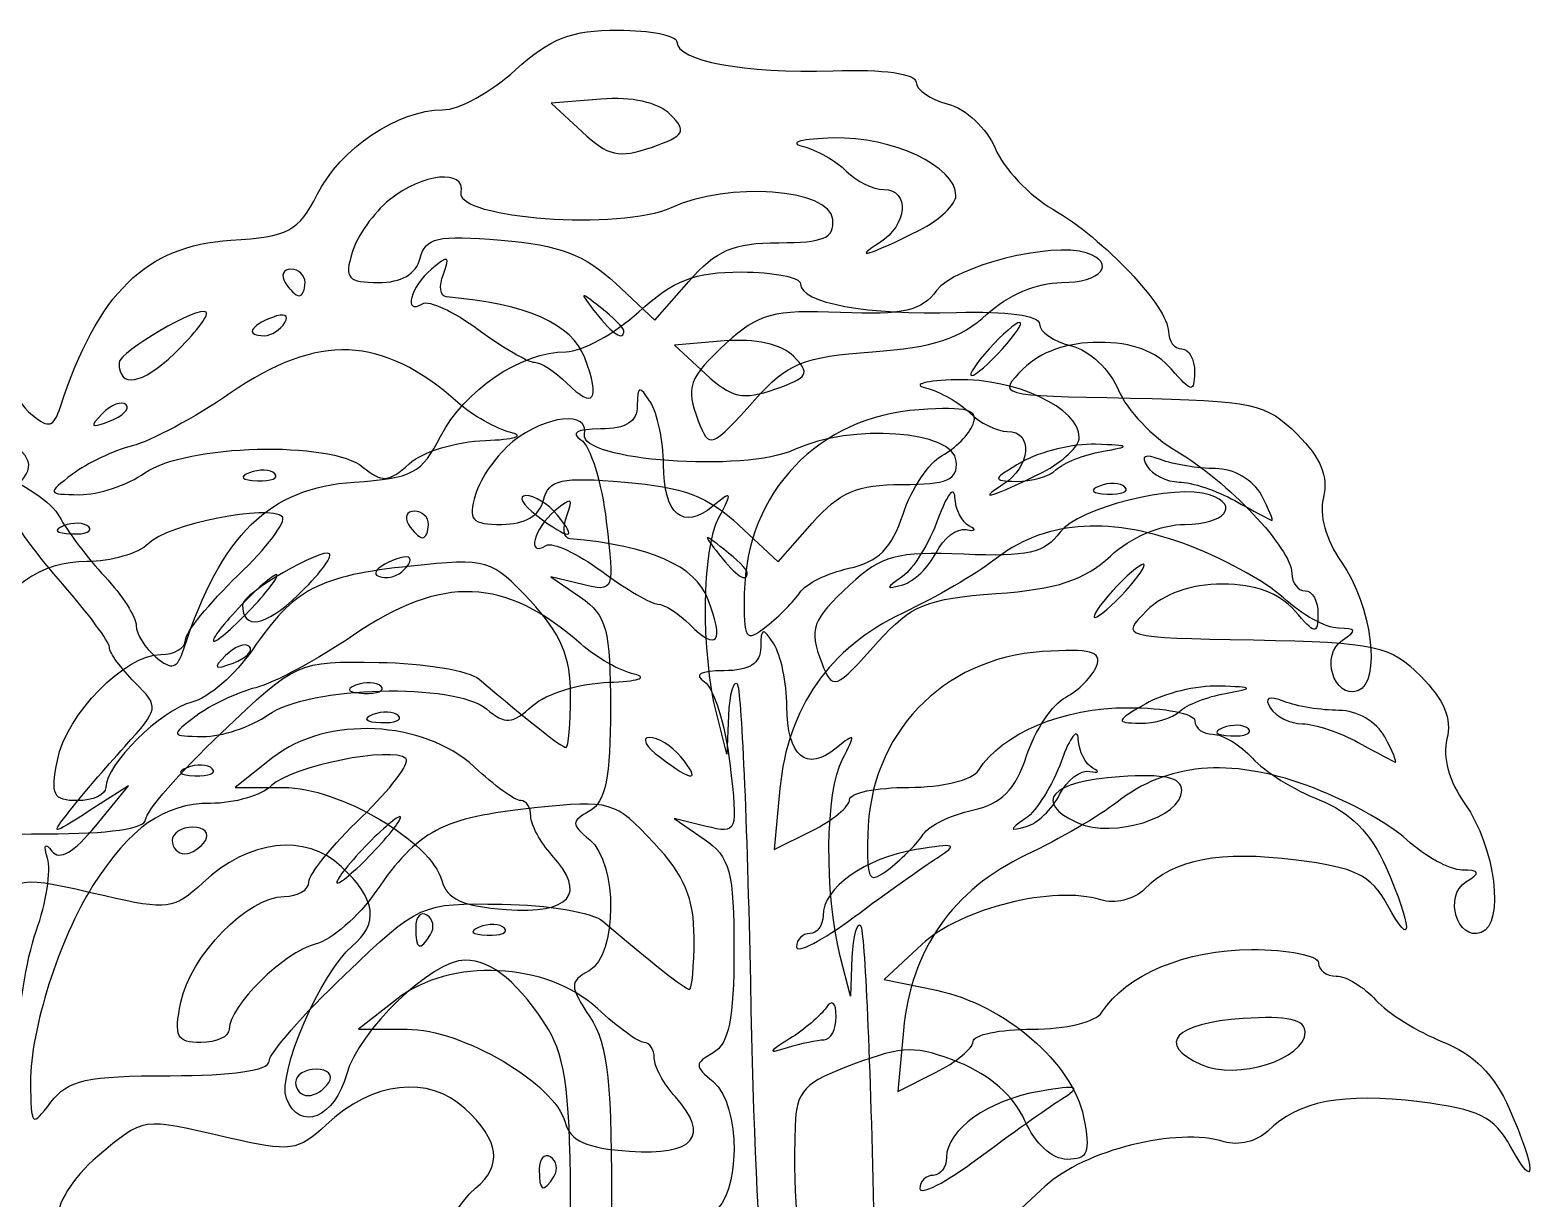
# Model space of a CAD drawing. Extents: x 0.12 to 3.39, y 0.54 to 2.4.
# Drawn here: x 0.7004 to 1.0785, y 1.8221 to 2.1154 of the extents above; entities that cross this region are included whole.
import ezdxf

# ---------------------------------------------------------------- set-up
doc = ezdxf.new("R2010")
doc.units = 0
doc.layers.get('0').update_dxf_attribs({"linetype": 'CONTINUOUS'})

msp = doc.modelspace()

# ---------------------------------------------------------------- linework, layer by layer
at = {"color": 7}
for p, q in [((0.843586, 2.098068), (0.831092, 2.097031)), ((0.831092, 2.097031), (0.838873, 2.089817)), ((0.86098, 2.094204), (0.86098, 2.094204)), ((0.923511, 2.065173), (0.92351, 2.065173)), ((0.888212, 2.062031), (0.888212, 2.062031)), ((0.769344, 2.052031), (0.769344, 2.052031)), ((0.847255, 2.051859), (0.857135, 2.042627)), ((0.857135, 2.042627), (0.865648, 2.052329)), ((0.74454, 2.044613), (0.74454, 2.044613)), ((0.76432, 2.041993), (0.76432, 2.041993)), ((0.849344, 2.039956), (0.849344, 2.039956)), ((0.874562, 2.037388), (0.862068, 2.036351)), ((0.862068, 2.036351), (0.869849, 2.029137)), ((0.944344, 2.035364), (0.944344, 2.035364)), ((0.839555, 2.033142), (0.839555, 2.033142)), ((0.891956, 2.033525), (0.891956, 2.033525)), ((0.724432, 2.021387), (0.724432, 2.021387)), ((0.882228, 2.022616), (0.882228, 2.022616)), ((0.729186, 2.004296), (0.729186, 2.004296)), ((0.761774, 2.004046), (0.761774, 2.004045)), ((0.954487, 2.004493), (0.954487, 2.004493)), ((0.957844, 2.005082), (0.957844, 2.005082)), ((0.919188, 2.001351), (0.919188, 2.001351)), ((0.975108, 2.000712), (0.975108, 2.000712)), ((1.009343, 1.998698), (1.009343, 1.998698)), ((0.832677, 1.993703), (0.832677, 1.993698)), ((0.715107, 1.990712), (0.715107, 1.990712)), ((0.80032, 1.991351), (0.80032, 1.991351)), ((0.878232, 1.99118), (0.888111, 1.981947)), ((0.888111, 1.981947), (0.896624, 1.991649)), ((0.775516, 1.983933), (0.775516, 1.983933)), ((0.795296, 1.981313), (0.795296, 1.981313)), ((0.927708, 1.984231), (0.927703, 1.98423)), ((0.839037, 1.976269), (0.83101, 1.978226)), ((0.83101, 1.978226), (0.83851, 1.973055)), ((0.88032, 1.979277), (0.88032, 1.979277)), ((0.89353, 1.974271), (0.89353, 1.974271)), ((0.97532, 1.974685), (0.97532, 1.974685)), ((0.75601, 1.970365), (0.75601, 1.970365)), ((0.870531, 1.972463), (0.870531, 1.972463)), ((0.755408, 1.960708), (0.755408, 1.960708)), ((0.913205, 1.961936), (0.913205, 1.961936)), ((0.788441, 1.950712), (0.788441, 1.950712)), ((0.760162, 1.943616), (0.760162, 1.943616)), ((0.875221, 1.933698), (0.872677, 1.943698)), ((0.98882, 1.944402), (0.98882, 1.944402)), ((0.792751, 1.943365), (0.792751, 1.943365)), ((0.875616, 1.94342), (0.875221, 1.933698)), ((1.006084, 1.940032), (1.006084, 1.940032)), ((1.040319, 1.938018), (1.040319, 1.938018)), ((0.761307, 1.93286), (0.751778, 1.925364)), ((0.863653, 1.933018), (0.863653, 1.933018)), ((0.746083, 1.930032), (0.746083, 1.930032)), ((0.72504, 1.925747), (0.71518, 1.91944)), ((0.716847, 1.915724), (0.72504, 1.925747)), ((0.751778, 1.925364), (0.763965, 1.925364)), ((0.888535, 1.925063), (0.88712, 1.909761)), ((0.989343, 1.924612), (0.989343, 1.924612)), ((0.958684, 1.92355), (0.958679, 1.92355)), ((0.870013, 1.915589), (0.861986, 1.917546)), ((0.861986, 1.917546), (0.869486, 1.912375)), ((0.704487, 1.913698), (0.704487, 1.913698)), ((0.88712, 1.909761), (0.896565, 1.914473)), ((0.924506, 1.913591), (0.924506, 1.913591)), ((0.744343, 1.912031), (0.744343, 1.912031)), ((0.786986, 1.909685), (0.786986, 1.909685)), ((0.831302, 1.908375), (0.831302, 1.908375)), ((0.928026, 1.907712), (0.928026, 1.907712)), ((0.800868, 1.888467), (0.800868, 1.888467)), ((0.819417, 1.890032), (0.819417, 1.890032)), ((0.906197, 1.873018), (0.903653, 1.883018)), ((0.924137, 1.885963), (0.914663, 1.877179)), ((0.906592, 1.88274), (0.906197, 1.873018)), ((0.914663, 1.877179), (0.927837, 1.874447)), ((0.792283, 1.87218), (0.782754, 1.864684)), ((0.782754, 1.864684), (0.794942, 1.864684)), ((0.919512, 1.864383), (0.918096, 1.849081)), ((0.899616, 1.862031), (0.899616, 1.862031)), ((1.02032, 1.863932), (1.02032, 1.863932)), ((0.735463, 1.853018), (0.735463, 1.853018)), ((0.918096, 1.849081), (0.927542, 1.853793)), ((0.77532, 1.851351), (0.77532, 1.851351)), ((0.862278, 1.847695), (0.862278, 1.847695)), ((0.959003, 1.847032), (0.959003, 1.847032)), ((0.831844, 1.827787), (0.831844, 1.827787)), ((0.955113, 1.825283), (0.94564, 1.816499))]:
    msp.add_line(p, q, dxfattribs=at)
for points in [[(0.82214, 2.105364), (0.83086, 2.113328), (0.8361, 2.115364), (0.847883, 2.115364)], [(0.847883, 2.115364), (0.85602, 2.115364), (0.862677, 2.114026), (0.862677, 2.112392)], [(0.862677, 2.112392), (0.862677, 2.107595), (0.879451, 2.104511), (0.901844, 2.105191)], [(0.803871, 2.095364), (0.807897, 2.095364), (0.816118, 2.099864), (0.82214, 2.105364)], [(0.901844, 2.105191), (0.914572, 2.105577), (0.922677, 2.104462), (0.922677, 2.102324)], [(0.922677, 2.102324), (0.922677, 2.100399), (0.926299, 2.097915), (0.930726, 2.096804)], [(0.86098, 2.094204), (0.857938, 2.097246), (0.851343, 2.098711), (0.843586, 2.098068)], [(0.772393, 2.074109), (0.778252, 2.085654), (0.792633, 2.095364), (0.803871, 2.095364)], [(0.930726, 2.096804), (0.935199, 2.095681), (0.940445, 2.090752), (0.942534, 2.085709)], [(0.856267, 2.085953), (0.864725, 2.088902), (0.865291, 2.089893), (0.86098, 2.094204)], [(0.838873, 2.089817), (0.845396, 2.083769), (0.848209, 2.083144), (0.856267, 2.085953)], [(0.901961, 2.088311), (0.894105, 2.088099), (0.890571, 2.087187), (0.894108, 2.086285)], [(0.932677, 2.073849), (0.932677, 2.081186), (0.916696, 2.08871), (0.901961, 2.088311)], [(0.894108, 2.086285), (0.897645, 2.085383), (0.902627, 2.082557), (0.905179, 2.080005)], [(0.942534, 2.085709), (0.944602, 2.080718), (0.951104, 2.073851), (0.956985, 2.070449)], [(0.80851, 2.074609), (0.809726, 2.080573), (0.79882, 2.07947), (0.790532, 2.07279)], [(0.905179, 2.080005), (0.907732, 2.077453), (0.911963, 2.075364), (0.914582, 2.075364)], [(0.90181, 2.067864), (0.901212, 2.075569), (0.875496, 2.077419), (0.861207, 2.070786)], [(0.750727, 2.062652), (0.765264, 2.063579), (0.767704, 2.06487), (0.772393, 2.074109)], [(0.790532, 2.07279), (0.786602, 2.069623), (0.782376, 2.063656), (0.781141, 2.059531)], [(0.861207, 2.070786), (0.848669, 2.064966), (0.807159, 2.067976), (0.80851, 2.074609)], [(0.914582, 2.075364), (0.921246, 2.075364), (0.920531, 2.066447), (0.913511, 2.062003)], [(0.92351, 2.065173), (0.928552, 2.0677), (0.932677, 2.071604), (0.932677, 2.073849)], [(0.956985, 2.070449), (0.969793, 2.063039), (0.986011, 2.045894), (0.986011, 2.039764)], [(0.888212, 2.062031), (0.899544, 2.062031), (0.902175, 2.06316), (0.90181, 2.067864)], [(0.913511, 2.062003), (0.90634, 2.057464), (0.911213, 2.059009), (0.923511, 2.065173)], [(0.70796, 2.020822), (0.717311, 2.049446), (0.729424, 2.061294), (0.750727, 2.062652)], [(0.798227, 2.058119), (0.799595, 2.063352), (0.802456, 2.063988), (0.818597, 2.062649)], [(0.818597, 2.062649), (0.833217, 2.061437), (0.839565, 2.059047), (0.847255, 2.051859)], [(0.865648, 2.052329), (0.872521, 2.060162), (0.876868, 2.062031), (0.888212, 2.062031)], [(0.965382, 2.059463), (0.956848, 2.062307), (0.932322, 2.056153), (0.927853, 2.050046)], [(0.781141, 2.059531), (0.779206, 2.053069), (0.780123, 2.052031), (0.787765, 2.052031)], [(0.787765, 2.052031), (0.79355, 2.052031), (0.797188, 2.054148), (0.798227, 2.058119)], [(0.804064, 2.054169), (0.805819, 2.058744), (0.805332, 2.05895), (0.801087, 2.055428)], [(0.959198, 2.052031), (0.969156, 2.052031), (0.973177, 2.056864), (0.965382, 2.059463)], [(0.765814, 2.055364), (0.763872, 2.055364), (0.763211, 2.053864), (0.764344, 2.052031)], [(0.769344, 2.052031), (0.769344, 2.053864), (0.767755, 2.055364), (0.765814, 2.055364)], [(0.801087, 2.055428), (0.795794, 2.051035), (0.793897, 2.043664), (0.798847, 2.046724)], [(0.80482, 2.048443), (0.803249, 2.048583), (0.802909, 2.05116), (0.804064, 2.054169)], [(0.853116, 2.044684), (0.861836, 2.052648), (0.867076, 2.054684), (0.878859, 2.054684)], [(0.878859, 2.054684), (0.886996, 2.054684), (0.893653, 2.053346), (0.893653, 2.051712)], [(0.764344, 2.052031), (0.765477, 2.050198), (0.767065, 2.048698), (0.767874, 2.048698)], [(0.767874, 2.048698), (0.768683, 2.048698), (0.769344, 2.050198), (0.769344, 2.052031)], [(0.84351, 2.04579), (0.838223, 2.049936), (0.838106, 2.049818), (0.842252, 2.044531)], [(0.893653, 2.051712), (0.893653, 2.046915), (0.910427, 2.043831), (0.93282, 2.044511)], [(0.927853, 2.050046), (0.924061, 2.044863), (0.919634, 2.043849), (0.903731, 2.044521)], [(0.940467, 2.044069), (0.945609, 2.048838), (0.953121, 2.052031), (0.959198, 2.052031)], [(0.74454, 2.044613), (0.742777, 2.046375), (0.722677, 2.034658), (0.722677, 2.031868)], [(0.798847, 2.046724), (0.800406, 2.047688), (0.806698, 2.044776), (0.812828, 2.040254)], [(0.839555, 2.033142), (0.836299, 2.041705), (0.825116, 2.046631), (0.80482, 2.048443)], [(0.849344, 2.039956), (0.849344, 2.040648), (0.846719, 2.043273), (0.84351, 2.04579)], [(0.736578, 2.034241), (0.741728, 2.039175), (0.74531, 2.043842), (0.74454, 2.044613)], [(0.761184, 2.043303), (0.755409, 2.041087), (0.754352, 2.038698), (0.759147, 2.038698)], [(0.759147, 2.038698), (0.760872, 2.038698), (0.7632, 2.04018), (0.76432, 2.041993)], [(0.76432, 2.041993), (0.765488, 2.043882), (0.76415, 2.044441), (0.761184, 2.043303)], [(0.834847, 2.034684), (0.838874, 2.034684), (0.847095, 2.039184), (0.853116, 2.044684)], [(0.842252, 2.044531), (0.846606, 2.038978), (0.849344, 2.037213), (0.849344, 2.039956)], [(0.903731, 2.044521), (0.886866, 2.045234), (0.883031, 2.04421), (0.875132, 2.036886)], [(0.911783, 2.034654), (0.927046, 2.035759), (0.933946, 2.038023), (0.940467, 2.044069)], [(0.93282, 2.044511), (0.945548, 2.044897), (0.953653, 2.043782), (0.953653, 2.041644)], [(0.94871, 2.042031), (0.947794, 2.042031), (0.944329, 2.039031), (0.94101, 2.035364)], [(0.944344, 2.035364), (0.947662, 2.039031), (0.949627, 2.042031), (0.94871, 2.042031)], [(0.807677, 2.021948), (0.788683, 2.038807), (0.772714, 2.03945), (0.750551, 2.024247)], [(0.812828, 2.040254), (0.818957, 2.035731), (0.825288, 2.032031), (0.826896, 2.032031)], [(0.891956, 2.033525), (0.888914, 2.036567), (0.882319, 2.038032), (0.874562, 2.037388)], [(0.953653, 2.041644), (0.953653, 2.039719), (0.957275, 2.037235), (0.961702, 2.036124)], [(0.986011, 2.039764), (0.986011, 2.037344), (0.987511, 2.035364), (0.989344, 2.035364)], [(0.803369, 2.013429), (0.809229, 2.024974), (0.823609, 2.034684), (0.834847, 2.034684)], [(0.875132, 2.036886), (0.865536, 2.027988), (0.864758, 2.025841), (0.868034, 2.017304)], [(0.882228, 2.022616), (0.890445, 2.031812), (0.894323, 2.033391), (0.911783, 2.034654)], [(0.94101, 2.035364), (0.937692, 2.031698), (0.935727, 2.028698), (0.936644, 2.028698)], [(0.936644, 2.028698), (0.93756, 2.028698), (0.941025, 2.031698), (0.944344, 2.035364)], [(0.968605, 2.037031), (0.960631, 2.037031), (0.953831, 2.034649), (0.94957, 2.030364)], [(0.961702, 2.036124), (0.966175, 2.035001), (0.971422, 2.030072), (0.97351, 2.025029)], [(0.986733, 2.030364), (0.982915, 2.034811), (0.976881, 2.037031), (0.968605, 2.037031)], [(0.989344, 2.035364), (0.991177, 2.035364), (0.992627, 2.032739), (0.992566, 2.029531)], [(0.722677, 2.031868), (0.722677, 2.025405), (0.72837, 2.026377), (0.736578, 2.034241)], [(0.826896, 2.032031), (0.828504, 2.032031), (0.832142, 2.02971), (0.834979, 2.026872)], [(0.834979, 2.026872), (0.841832, 2.020019), (0.843615, 2.022463), (0.839555, 2.033142)], [(0.887243, 2.025274), (0.895701, 2.028222), (0.896267, 2.029214), (0.891956, 2.033525)], [(0.869849, 2.029137), (0.876372, 2.023089), (0.879185, 2.022465), (0.887243, 2.025274)], [(0.932937, 2.027631), (0.925081, 2.027419), (0.921547, 2.026507), (0.925084, 2.025605)], [(0.963653, 2.01317), (0.963653, 2.020506), (0.947672, 2.02803), (0.932937, 2.027631)], [(0.94957, 2.030364), (0.942944, 2.0237), (0.942955, 2.023697), (0.97643, 2.023031)], [(0.992566, 2.029531), (0.992466, 2.024286), (0.991879, 2.02437), (0.986733, 2.030364)], [(0.696011, 2.026639), (0.696011, 2.024554), (0.698243, 2.020994), (0.700971, 2.01873)], [(0.750551, 2.024247), (0.741637, 2.018132), (0.730594, 2.012197), (0.72601, 2.011058)], [(0.85601, 2.022031), (0.853248, 2.026304), (0.852771, 2.026183), (0.852728, 2.021198)], [(0.925084, 2.025605), (0.928621, 2.024704), (0.933603, 2.021878), (0.936156, 2.019325)], [(0.97351, 2.025029), (0.975578, 2.020038), (0.982081, 2.013171), (0.987961, 2.009769)], [(0.97643, 2.023031), (1.007381, 2.022416), (1.010559, 2.021725), (1.018367, 2.013917)], [(0.700971, 2.01873), (0.705028, 2.015363), (0.706301, 2.015744), (0.70796, 2.020822)], [(0.724432, 2.021387), (0.723405, 2.022414), (0.720716, 2.021389), (0.718455, 2.019111)], [(0.720321, 2.017245), (0.723608, 2.018497), (0.725458, 2.020361), (0.724432, 2.021387)], [(0.82101, 2.014418), (0.817344, 2.015304), (0.811344, 2.018693), (0.807677, 2.021948)], [(0.839487, 2.013929), (0.840702, 2.019894), (0.829796, 2.018791), (0.821508, 2.012111)], [(0.852728, 2.021198), (0.852694, 2.017081), (0.849979, 2.015349), (0.84351, 2.015313)], [(0.859292, 2.006394), (0.859259, 2.012245), (0.857787, 2.019281), (0.85601, 2.022031)], [(0.868034, 2.017304), (0.870755, 2.010211), (0.87134, 2.010429), (0.882228, 2.022616)], [(0.923461, 2.020118), (0.898205, 2.018429), (0.880064, 1.999412), (0.879587, 1.974123)], [(0.937009, 2.016494), (0.938407, 2.020138), (0.935478, 2.020921), (0.923461, 2.020118)], [(0.936156, 2.019325), (0.938708, 2.016773), (0.942939, 2.014685), (0.945558, 2.014685)], [(0.718455, 2.019111), (0.715187, 2.015819), (0.71557, 2.015436), (0.720321, 2.017245)], [(0.932786, 2.007185), (0.932189, 2.014889), (0.906472, 2.01674), (0.892183, 2.010107)], [(0.929218, 2.008631), (0.932522, 2.010399), (0.936028, 2.013938), (0.937009, 2.016494)], [(0.693156, 1.996328), (0.701803, 2.005885), (0.70185, 2.006186), (0.695656, 2.01238)], [(0.729186, 2.004296), (0.739397, 2.011448), (0.775854, 2.012409), (0.783893, 2.005738)], [(0.781703, 2.001972), (0.79624, 2.002899), (0.79868, 2.00419), (0.803369, 2.013429)], [(0.795502, 2.006571), (0.79882, 2.009574), (0.807417, 2.012205), (0.814606, 2.012418)], [(0.821508, 2.012111), (0.817579, 2.008943), (0.813352, 2.002976), (0.812117, 1.998851)], [(0.814606, 2.012418), (0.821795, 2.01263), (0.824677, 2.013531), (0.82101, 2.014418)], [(0.84351, 2.015313), (0.83754, 2.01528), (0.835827, 2.014321), (0.838598, 2.012562)], [(0.892183, 2.010107), (0.879645, 2.004286), (0.838135, 2.007297), (0.839487, 2.013929)], [(0.838598, 2.012562), (0.840938, 2.011077), (0.8438, 2.001863), (0.844958, 1.992087)], [(0.945558, 2.014685), (0.952222, 2.014685), (0.951507, 2.005767), (0.944487, 2.001324)], [(0.967677, 2.011459), (0.962177, 2.011643), (0.953927, 2.009651), (0.949344, 2.007031)], [(0.954487, 2.004493), (0.959528, 2.007021), (0.963653, 2.010925), (0.963653, 2.01317)], [(1.018367, 2.013917), (1.024238, 2.008046), (1.026235, 2.003249), (1.024913, 1.998196)], [(0.72601, 2.011058), (0.721427, 2.009919), (0.714677, 2.00672), (0.71101, 2.003949)], [(0.919426, 1.993948), (0.921507, 2.000255), (0.925914, 2.006863), (0.929218, 2.008631)], [(0.957844, 2.005082), (0.959585, 2.00676), (0.96476, 2.008806), (0.969344, 2.009628)], [(0.969344, 2.009628), (0.976805, 2.010967), (0.976631, 2.011158), (0.967677, 2.011459)], [(0.984069, 2.007598), (0.980101, 2.00912), (0.979017, 2.00859), (0.98066, 2.005931)], [(0.987961, 2.009769), (1.000769, 2.002359), (1.016987, 1.985214), (1.016987, 1.979084)], [(0.691452, 2.004376), (0.698492, 2.001856), (0.705824, 1.996856), (0.707747, 1.993263)], [(0.712769, 1.998804), (0.717402, 1.998749), (0.72479, 2.001217), (0.729186, 2.004296)], [(0.755385, 2.004309), (0.752726, 2.003244), (0.753516, 2.002455), (0.757399, 2.002295)], [(0.761774, 2.004045), (0.760667, 2.005153), (0.757792, 2.005271), (0.755385, 2.004309)], [(0.757399, 2.002295), (0.760913, 2.00215), (0.762882, 2.002938), (0.761774, 2.004046)], [(0.783893, 2.005738), (0.788686, 2.001761), (0.790316, 2.001878), (0.795502, 2.006571)], [(0.871701, 1.995911), (0.8642, 1.989723), (0.859352, 1.993818), (0.859292, 2.006394)], [(0.919188, 2.001351), (0.93052, 2.001351), (0.933151, 2.00248), (0.932786, 2.007185)], [(0.944487, 2.001324), (0.937316, 1.996785), (0.942189, 1.998329), (0.954487, 2.004493)], [(0.949344, 2.007031), (0.941756, 2.002694), (0.941622, 2.002257), (0.947844, 2.002149)], [(0.947844, 2.002149), (0.951602, 2.002082), (0.956102, 2.003404), (0.957844, 2.005082)], [(0.98066, 2.005931), (0.981985, 2.003786), (0.985607, 2.002009), (0.988707, 2.001982)], [(0.997832, 2.005365), (0.993463, 2.005365), (0.98727, 2.006369), (0.984069, 2.007598)], [(1.009343, 1.998698), (1.007308, 2.002502), (1.002364, 2.005365), (0.997832, 2.005365)], [(0.71101, 2.003949), (0.704491, 1.999022), (0.70453, 1.998908), (0.712769, 1.998804)], [(0.738936, 1.960142), (0.748287, 1.988766), (0.7604, 2.000614), (0.781703, 2.001972)], [(0.829203, 1.997439), (0.830571, 2.002672), (0.833432, 2.003309), (0.849574, 2.00197)], [(0.849574, 2.00197), (0.864193, 2.000758), (0.870541, 1.998368), (0.878232, 1.99118)], [(0.896624, 1.991649), (0.903498, 1.999482), (0.907845, 2.001351), (0.919188, 2.001351)], [(0.932423, 1.998143), (0.932285, 2.001198), (0.930376, 1.998748), (0.928184, 1.992698)], [(0.996358, 1.998783), (0.987824, 2.001628), (0.963298, 1.995474), (0.95883, 1.989366)], [(0.968719, 2.000975), (0.96606, 1.999911), (0.966849, 1.999121), (0.970733, 1.998961)], [(0.975108, 2.000712), (0.974, 2.00182), (0.971125, 2.001938), (0.968719, 2.000975)], [(0.970733, 1.998961), (0.974246, 1.998817), (0.976215, 1.999605), (0.975108, 2.000712)], [(0.988707, 2.001982), (0.991807, 2.00196), (0.998093, 1.999852), (1.002677, 1.997309)], [(0.76368, 1.99325), (0.760434, 1.996496), (0.73486, 1.991357), (0.729981, 1.986479)], [(0.812117, 1.998851), (0.810182, 1.99239), (0.811099, 1.991351), (0.818741, 1.991351)], [(0.818741, 1.991351), (0.824526, 1.991351), (0.828164, 1.993468), (0.829203, 1.997439)], [(0.824769, 1.998592), (0.822701, 1.998537), (0.823922, 1.996284), (0.82748, 1.993592)], [(0.832677, 1.993698), (0.830394, 1.996448), (0.826836, 1.99865), (0.824769, 1.998592)], [(0.83504, 1.99349), (0.836796, 1.998065), (0.836308, 1.998271), (0.832063, 1.994748)], [(0.873222, 1.993083), (0.876694, 1.999599), (0.876534, 1.999896), (0.871701, 1.995911)], [(0.936094, 1.990893), (0.934215, 1.991825), (0.932563, 1.995087), (0.932423, 1.998143)], [(0.990174, 1.991351), (1.000132, 1.991351), (1.004154, 1.996185), (0.996358, 1.998783)], [(1.002677, 1.997309), (1.00726, 1.994766), (1.011438, 1.992538), (1.011961, 1.992358)], [(1.011961, 1.992358), (1.012484, 1.992178), (1.011306, 1.995031), (1.009343, 1.998698)], [(1.024913, 1.998196), (1.023755, 1.993764), (1.025523, 1.987395), (1.029442, 1.981893)], [(0.707747, 1.993263), (0.70967, 1.98967), (0.714785, 1.982911), (0.719115, 1.978241)], [(0.752527, 1.978554), (0.759778, 1.98552), (0.764797, 1.992134), (0.76368, 1.99325)], [(0.79679, 1.994685), (0.794848, 1.994685), (0.794187, 1.993185), (0.79532, 1.991351)], [(0.80032, 1.991351), (0.80032, 1.993185), (0.798731, 1.994685), (0.79679, 1.994685)], [(0.832063, 1.994748), (0.82677, 1.990355), (0.824873, 1.982985), (0.829823, 1.986044)], [(0.82748, 1.993592), (0.835793, 1.987305), (0.837946, 1.987349), (0.832677, 1.993703)], [(0.835797, 1.987763), (0.834226, 1.987903), (0.833885, 1.99048), (0.83504, 1.99349)], [(0.872677, 1.943698), (0.868681, 1.959401), (0.868965, 1.985092), (0.873222, 1.993083)], [(0.905845, 1.980329), (0.913224, 1.981949), (0.916575, 1.98531), (0.919426, 1.993948)], [(0.928184, 1.992698), (0.925992, 1.986648), (0.921981, 1.980159), (0.919271, 1.978278)], [(0.989644, 1.986599), (0.97035, 1.993537), (0.954602, 1.992126), (0.942167, 1.982345)], [(0.708589, 1.976314), (0.702208, 1.983628), (0.696987, 1.990636), (0.696987, 1.991889)], [(0.708718, 1.990975), (0.706059, 1.989911), (0.706849, 1.989121), (0.710732, 1.988961)], [(0.715107, 1.990712), (0.713999, 1.99182), (0.711125, 1.991938), (0.708718, 1.990975)], [(0.710732, 1.988961), (0.714246, 1.988817), (0.716215, 1.989605), (0.715107, 1.990712)], [(0.79532, 1.991351), (0.796453, 1.989518), (0.798042, 1.988018), (0.79885, 1.988018)], [(0.79885, 1.988018), (0.799659, 1.988018), (0.80032, 1.989518), (0.80032, 1.991351)], [(0.844958, 1.992087), (0.847031, 1.974584), (0.84694, 1.974341), (0.839037, 1.976269)], [(0.874487, 1.98511), (0.8692, 1.989256), (0.869082, 1.989138), (0.873228, 1.983851)], [(0.927703, 1.98423), (0.92955, 1.9879), (0.932963, 1.990519), (0.935286, 1.990051)], [(0.95883, 1.989366), (0.955037, 1.984183), (0.950611, 1.983169), (0.934708, 1.983842)], [(0.935286, 1.990051), (0.937609, 1.989582), (0.937972, 1.989962), (0.936094, 1.990893)], [(0.971443, 1.98339), (0.976585, 1.988159), (0.984098, 1.991351), (0.990174, 1.991351)], [(0.729981, 1.986479), (0.727535, 1.984033), (0.72062, 1.982031), (0.714615, 1.982031)], [(0.775516, 1.983933), (0.773753, 1.985696), (0.753653, 1.973978), (0.753653, 1.971188)], [(0.829823, 1.986044), (0.831383, 1.987008), (0.837674, 1.984096), (0.843804, 1.979574)], [(0.870531, 1.972463), (0.867276, 1.981025), (0.856093, 1.985951), (0.835797, 1.987763)], [(0.88032, 1.979277), (0.88032, 1.979969), (0.877695, 1.982594), (0.874487, 1.98511)], [(1.014881, 1.972907), (1.010405, 1.977056), (0.999048, 1.983217), (0.989644, 1.986599)], [(0.714615, 1.982031), (0.703022, 1.982031), (0.694422, 1.976009), (0.685141, 1.961393)], [(0.767554, 1.973562), (0.772704, 1.978495), (0.776287, 1.983163), (0.775516, 1.983933)], [(0.79216, 1.982623), (0.786385, 1.980407), (0.785328, 1.978018), (0.790123, 1.978018)], [(0.790123, 1.978018), (0.791848, 1.978018), (0.794176, 1.979501), (0.795296, 1.981313)], [(0.795296, 1.981313), (0.796464, 1.983203), (0.795126, 1.983762), (0.79216, 1.982623)], [(0.825906, 1.972143), (0.81612, 1.982618), (0.815176, 1.982894), (0.79595, 1.980884)], [(0.873228, 1.983851), (0.877583, 1.978299), (0.88032, 1.976533), (0.88032, 1.979277)], [(0.934708, 1.983842), (0.917843, 1.984555), (0.914007, 1.983531), (0.906108, 1.976207)], [(0.942167, 1.982345), (0.937848, 1.978947), (0.927571, 1.972983), (0.919329, 1.96909)], [(0.919349, 1.976208), (0.922099, 1.97695), (0.92586, 1.980561), (0.927708, 1.984231)], [(0.942759, 1.973975), (0.958022, 1.975079), (0.964922, 1.977344), (0.971443, 1.98339)], [(0.979686, 1.981351), (0.97877, 1.981351), (0.975305, 1.978351), (0.971987, 1.974685)], [(0.97532, 1.974685), (0.978638, 1.978351), (0.980603, 1.981351), (0.979686, 1.981351)], [(1.029442, 1.981893), (1.037071, 1.971179), (1.039522, 1.951742), (1.033512, 1.949616)], [(0.719115, 1.978241), (0.723444, 1.973572), (0.726987, 1.968045), (0.726987, 1.965959)], [(0.739343, 1.962293), (0.739343, 1.96427), (0.745276, 1.971587), (0.752527, 1.978554)], [(0.762172, 1.978698), (0.761256, 1.978698), (0.756983, 1.974948), (0.752677, 1.970365)], [(0.75601, 1.970365), (0.760316, 1.974948), (0.763089, 1.978698), (0.762172, 1.978698)], [(0.79595, 1.980884), (0.772785, 1.978463), (0.766669, 1.975237), (0.756153, 1.95989)], [(0.838653, 1.961268), (0.819659, 1.978127), (0.80369, 1.97877), (0.781527, 1.963567)], [(0.843804, 1.979574), (0.849933, 1.975052), (0.856264, 1.971351), (0.857873, 1.971351)], [(0.89353, 1.974271), (0.894916, 1.976419), (0.900458, 1.979145), (0.905845, 1.980329)], [(0.919271, 1.978278), (0.914947, 1.975276), (0.914956, 1.975023), (0.919349, 1.976208)], [(1.016987, 1.979084), (1.016987, 1.976664), (1.018487, 1.974684), (1.02032, 1.974684)], [(0.720256, 1.960517), (0.720223, 1.961892), (0.714971, 1.969001), (0.708589, 1.976314)], [(0.879587, 1.974123), (0.879364, 1.962296), (0.879832, 1.961598), (0.885177, 1.96579)], [(0.885177, 1.96579), (0.888385, 1.968306), (0.892144, 1.972123), (0.89353, 1.974271)], [(0.906108, 1.976207), (0.896512, 1.967309), (0.895734, 1.965161), (0.89901, 1.956624)], [(0.913205, 1.961936), (0.921421, 1.971132), (0.925299, 1.972712), (0.942759, 1.973975)], [(0.971987, 1.974685), (0.968668, 1.971018), (0.966703, 1.968018), (0.96762, 1.968018)], [(0.96762, 1.968018), (0.968537, 1.968018), (0.972002, 1.971018), (0.97532, 1.974685)], [(0.999581, 1.976351), (0.991608, 1.976351), (0.984807, 1.973969), (0.980547, 1.969684)], [(1.017709, 1.969684), (1.013892, 1.974131), (1.007857, 1.976351), (0.999581, 1.976351)], [(1.02032, 1.974684), (1.022153, 1.974684), (1.023604, 1.972059), (1.023543, 1.968851)], [(0.752677, 1.970365), (0.748371, 1.965781), (0.745598, 1.962031), (0.746515, 1.962031)], [(0.746515, 1.962031), (0.747431, 1.962031), (0.751704, 1.965781), (0.75601, 1.970365)], [(0.753653, 1.971188), (0.753653, 1.964726), (0.759346, 1.965698), (0.767554, 1.973562)], [(0.83601, 1.948346), (0.83601, 1.958197), (0.833574, 1.963934), (0.825906, 1.972143)], [(0.83851, 1.973055), (0.845051, 1.968546), (0.84601, 1.964973), (0.84601, 1.945123)], [(0.857873, 1.971351), (0.859481, 1.971351), (0.863118, 1.96903), (0.865955, 1.966193)], [(0.865955, 1.966193), (0.872808, 1.95934), (0.874592, 1.961783), (0.870531, 1.972463)], [(1.028682, 1.965313), (1.025569, 1.965335), (1.019358, 1.968758), (1.014881, 1.972907)], [(0.919329, 1.96909), (0.900979, 1.960424), (0.890409, 1.94531), (0.888535, 1.925063)], [(0.980547, 1.969684), (0.97392, 1.96302), (0.973931, 1.963017), (1.007406, 1.962351)], [(1.023543, 1.968851), (1.023443, 1.963606), (1.022855, 1.96369), (1.017709, 1.969684)], [(0.726987, 1.965959), (0.726987, 1.963874), (0.729219, 1.960314), (0.731947, 1.95805)], [(0.781527, 1.963567), (0.772613, 1.957452), (0.76157, 1.951517), (0.756987, 1.950378)], [(0.886986, 1.961351), (0.884225, 1.965624), (0.883747, 1.965503), (0.883704, 1.960518)], [(1.029691, 1.962316), (1.033446, 1.964693), (1.033251, 1.965272), (1.028682, 1.965313)], [(0.707197, 1.932132), (0.709526, 1.943776), (0.724111, 1.958698), (0.733163, 1.958698)], [(0.726632, 1.951705), (0.72316, 1.955177), (0.720291, 1.959142), (0.720256, 1.960517)], [(0.731947, 1.95805), (0.736004, 1.954683), (0.737277, 1.955064), (0.738936, 1.960142)], [(0.733163, 1.958698), (0.736562, 1.958698), (0.739343, 1.960316), (0.739343, 1.962293)], [(0.756153, 1.95989), (0.751895, 1.953675), (0.745036, 1.947744), (0.740911, 1.946709)], [(0.755408, 1.960708), (0.754382, 1.961734), (0.751692, 1.96071), (0.749431, 1.958432)], [(0.751297, 1.956566), (0.754584, 1.957817), (0.756434, 1.959681), (0.755408, 1.960708)], [(0.851987, 1.953738), (0.84832, 1.954625), (0.84232, 1.958013), (0.838653, 1.961268)], [(0.883704, 1.960518), (0.88367, 1.956401), (0.880955, 1.954669), (0.874486, 1.954633)], [(0.890268, 1.945714), (0.890235, 1.951565), (0.888763, 1.958601), (0.886986, 1.961351)], [(0.89901, 1.956624), (0.901732, 1.949531), (0.902316, 1.94975), (0.913205, 1.961936)], [(0.954437, 1.959438), (0.929181, 1.957749), (0.91104, 1.938732), (0.910563, 1.913443)], [(0.967986, 1.955814), (0.969384, 1.959458), (0.966454, 1.960241), (0.954437, 1.959438)], [(1.007406, 1.962351), (1.038357, 1.961735), (1.041535, 1.961045), (1.049343, 1.953237)], [(1.033512, 1.949616), (1.027487, 1.947485), (1.024092, 1.95877), (1.029691, 1.962316)], [(0.749431, 1.958432), (0.746163, 1.95514), (0.746546, 1.954757), (0.751297, 1.956566)], [(0.748286, 1.938968), (0.767161, 1.956967), (0.767303, 1.95703), (0.787853, 1.956734)], [(0.787853, 1.956734), (0.799196, 1.956571), (0.810547, 1.954668), (0.813077, 1.952506)], [(0.960194, 1.947951), (0.963498, 1.949719), (0.967005, 1.953258), (0.967986, 1.955814)], [(0.724132, 1.935654), (0.732779, 1.945211), (0.732826, 1.945512), (0.726632, 1.951705)], [(0.760162, 1.943616), (0.770373, 1.950768), (0.80683, 1.951729), (0.814869, 1.945058)], [(0.788441, 1.950712), (0.787333, 1.95182), (0.784458, 1.951938), (0.782052, 1.950975)], [(0.813077, 1.952506), (0.825296, 1.942063), (0.833805, 1.935365), (0.834853, 1.935365)], [(0.826478, 1.945891), (0.829797, 1.948894), (0.838393, 1.951525), (0.845582, 1.951738)], [(0.845582, 1.951738), (0.852771, 1.951951), (0.855653, 1.952851), (0.851987, 1.953738)], [(0.874486, 1.954633), (0.868516, 1.9546), (0.866803, 1.953641), (0.869574, 1.951882)], [(0.869574, 1.951882), (0.871914, 1.950397), (0.874776, 1.941183), (0.875934, 1.931407)], [(0.877879, 1.951273), (0.876851, 1.952301), (0.875833, 1.948767), (0.875616, 1.94342)], [(0.881183, 1.876551), (0.880393, 1.91662), (0.878907, 1.950245), (0.877879, 1.951273)], [(1.049343, 1.953237), (1.055214, 1.947366), (1.057211, 1.942569), (1.05589, 1.937516)], [(0.756987, 1.950378), (0.752403, 1.949239), (0.745653, 1.94604), (0.741987, 1.943269)], [(0.782052, 1.950975), (0.779393, 1.949911), (0.780182, 1.949121), (0.784066, 1.948961)], [(0.784066, 1.948961), (0.78758, 1.948817), (0.789548, 1.949605), (0.788441, 1.950712)], [(0.834853, 1.935365), (0.83549, 1.935365), (0.83601, 1.941206), (0.83601, 1.948346)], [(0.950402, 1.933268), (0.952484, 1.939575), (0.95689, 1.946183), (0.960194, 1.947951)], [(0.998653, 1.950779), (0.993153, 1.950964), (0.984903, 1.948971), (0.98032, 1.946351)], [(0.98882, 1.944402), (0.990562, 1.946081), (0.995737, 1.948126), (1.00032, 1.948949)], [(1.00032, 1.948949), (1.007782, 1.950287), (1.007607, 1.950479), (0.998653, 1.950779)], [(1.015045, 1.946918), (1.011078, 1.94844), (1.009993, 1.94791), (1.011636, 1.945251)], [(0.740911, 1.946709), (0.733117, 1.944752), (0.719343, 1.931106), (0.719343, 1.925339)], [(0.743745, 1.938124), (0.748379, 1.938065), (0.755767, 1.940537), (0.760162, 1.943616)], [(0.786362, 1.943628), (0.783703, 1.942564), (0.784492, 1.941774), (0.788376, 1.941614)], [(0.792751, 1.943365), (0.791643, 1.944473), (0.788768, 1.944591), (0.786362, 1.943628)], [(0.814869, 1.945058), (0.819662, 1.941081), (0.821292, 1.941198), (0.826478, 1.945891)], [(0.84601, 1.945123), (0.84601, 1.927948), (0.844731, 1.921647), (0.840799, 1.919446)], [(0.902678, 1.935231), (0.895176, 1.929043), (0.890329, 1.933138), (0.890268, 1.945714)], [(0.938345, 1.929611), (0.944198, 1.938935), (0.959521, 1.945364), (0.975893, 1.945364)], [(0.98032, 1.946351), (0.972733, 1.942014), (0.972598, 1.941577), (0.97882, 1.94147)], [(0.975893, 1.945364), (0.985124, 1.945364), (0.992677, 1.943864), (0.992677, 1.942031)], [(0.97882, 1.94147), (0.982578, 1.941405), (0.987078, 1.942724), (0.98882, 1.944402)], [(1.011636, 1.945251), (1.012962, 1.943106), (1.016583, 1.941329), (1.019683, 1.941302)], [(1.028808, 1.944685), (1.024439, 1.944685), (1.018246, 1.94569), (1.015045, 1.946918)], [(1.040319, 1.938018), (1.038284, 1.941822), (1.03334, 1.944685), (1.028808, 1.944685)], [(0.741987, 1.943269), (0.735467, 1.938342), (0.735506, 1.938228), (0.743745, 1.938124)], [(0.811814, 1.930495), (0.799115, 1.942271), (0.774723, 1.943413), (0.761307, 1.93286)], [(0.788376, 1.941614), (0.791889, 1.94147), (0.793858, 1.942258), (0.792751, 1.943365)], [(0.9634, 1.937463), (0.963261, 1.940518), (0.961352, 1.938068), (0.95916, 1.932018)], [(0.992677, 1.942031), (0.992677, 1.940198), (0.994695, 1.938698), (0.997161, 1.938698)], [(0.999695, 1.940295), (0.997036, 1.939231), (0.997826, 1.938441), (1.001709, 1.938281)], [(1.006084, 1.940032), (1.004976, 1.94114), (1.002101, 1.941258), (0.999695, 1.940295)], [(1.001709, 1.938281), (1.005223, 1.938136), (1.007191, 1.938924), (1.006084, 1.940032)], [(1.019683, 1.941302), (1.022783, 1.941276), (1.02907, 1.939172), (1.033653, 1.936629)], [(0.729343, 1.917301), (0.729343, 1.919283), (0.737868, 1.929033), (0.748286, 1.938968)], [(0.855745, 1.937912), (0.853678, 1.937853), (0.854898, 1.935604), (0.858457, 1.932912)], [(0.863653, 1.933018), (0.861371, 1.935768), (0.857812, 1.93797), (0.855745, 1.937912)], [(0.904198, 1.932403), (0.90767, 1.938919), (0.90751, 1.939216), (0.902678, 1.935231)], [(0.96707, 1.930213), (0.965191, 1.931145), (0.963539, 1.934407), (0.9634, 1.937463)], [(0.997161, 1.938698), (0.999626, 1.938698), (1.004094, 1.93599), (1.007089, 1.932681)], [(1.033653, 1.936629), (1.038236, 1.934086), (1.042414, 1.931858), (1.042937, 1.931678)], [(1.042937, 1.931678), (1.04346, 1.931499), (1.042282, 1.934351), (1.040319, 1.938018)], [(1.05589, 1.937516), (1.054731, 1.933084), (1.0565, 1.926715), (1.060418, 1.921213)], [(0.71032, 1.919523), (0.71307, 1.923038), (0.719285, 1.930297), (0.724132, 1.935654)], [(0.794657, 1.93257), (0.791411, 1.935816), (0.765836, 1.930677), (0.760958, 1.925799)], [(0.783503, 1.917874), (0.790754, 1.924841), (0.795773, 1.931454), (0.794657, 1.93257)], [(0.858457, 1.932912), (0.866769, 1.926625), (0.868922, 1.926669), (0.863653, 1.933018)], [(0.903653, 1.883018), (0.899657, 1.898721), (0.899941, 1.924412), (0.904198, 1.932403)], [(0.936822, 1.919649), (0.9442, 1.921269), (0.947551, 1.92463), (0.950402, 1.933268)], [(1.02062, 1.925919), (1.001327, 1.932857), (0.985578, 1.931446), (0.973143, 1.921665)], [(1.007089, 1.932681), (1.010083, 1.929372), (1.017616, 1.924671), (1.023828, 1.922233)], [(0.71226, 1.922031), (0.706152, 1.922031), (0.705455, 1.923422), (0.707197, 1.932132)], [(0.739695, 1.930295), (0.737035, 1.929231), (0.737825, 1.928441), (0.741708, 1.928281)], [(0.746083, 1.930032), (0.744976, 1.93114), (0.742101, 1.931258), (0.739695, 1.930295)], [(0.741708, 1.928281), (0.745222, 1.928136), (0.747191, 1.928924), (0.746083, 1.930032)], [(0.823476, 1.922031), (0.822082, 1.922031), (0.816834, 1.92584), (0.811814, 1.930495)], [(0.875934, 1.931407), (0.878007, 1.913904), (0.877916, 1.913661), (0.870013, 1.915589)], [(0.920845, 1.925364), (0.929245, 1.925364), (0.936836, 1.927206), (0.938345, 1.929611)], [(0.95916, 1.932018), (0.956968, 1.925968), (0.952957, 1.919479), (0.950247, 1.917598)], [(0.958679, 1.92355), (0.960527, 1.92722), (0.963939, 1.929839), (0.966262, 1.929371)], [(0.966262, 1.929371), (0.968585, 1.928902), (0.968949, 1.929281), (0.96707, 1.930213)], [(0.989343, 1.924612), (0.989343, 1.927835), (0.985046, 1.928783), (0.973771, 1.928047)], [(0.719343, 1.925339), (0.719343, 1.92352), (0.716156, 1.922031), (0.71226, 1.922031)], [(0.760958, 1.925799), (0.758512, 1.923353), (0.751597, 1.921351), (0.745591, 1.921351)], [(0.763965, 1.925364), (0.777907, 1.925364), (0.801111, 1.911711), (0.803646, 1.902016)], [(0.906011, 1.922275), (0.906011, 1.923974), (0.912686, 1.925364), (0.920845, 1.925364)], [(0.973771, 1.928047), (0.956567, 1.926925), (0.951757, 1.921615), (0.963285, 1.916471)], [(0.963285, 1.916471), (0.97222, 1.912484), (0.989343, 1.917833), (0.989343, 1.924612)], [(1.045858, 1.912227), (1.041381, 1.916376), (1.030024, 1.922537), (1.02062, 1.925919)], [(0.745591, 1.921351), (0.733998, 1.921351), (0.725398, 1.915329), (0.716118, 1.900713)], [(0.82601, 1.918127), (0.82601, 1.920274), (0.82487, 1.922031), (0.823476, 1.922031)], [(0.856882, 1.911463), (0.847096, 1.921938), (0.846152, 1.922214), (0.826926, 1.920204)], [(0.896565, 1.914473), (0.90176, 1.917065), (0.906011, 1.920576), (0.906011, 1.922275)], [(0.973143, 1.921665), (0.968824, 1.918267), (0.958547, 1.912303), (0.950305, 1.90841)], [(0.950325, 1.915528), (0.953075, 1.91627), (0.956837, 1.919881), (0.958684, 1.92355)], [(1.023828, 1.922233), (1.031589, 1.919188), (1.036826, 1.913941), (1.040567, 1.905463)], [(1.060418, 1.921213), (1.068047, 1.910499), (1.070498, 1.891062), (1.064488, 1.888936)], [(0.704487, 1.913698), (0.720077, 1.913698), (0.729343, 1.915041), (0.729343, 1.917301)], [(0.71518, 1.91944), (0.705475, 1.913232), (0.705398, 1.913233), (0.71032, 1.919523)], [(0.77032, 1.901613), (0.77032, 1.90359), (0.776252, 1.910907), (0.783503, 1.917874)], [(0.793148, 1.918018), (0.792232, 1.918018), (0.787959, 1.914268), (0.783653, 1.909685)], [(0.786986, 1.909685), (0.791292, 1.914268), (0.794065, 1.918018), (0.793148, 1.918018)], [(0.826926, 1.920204), (0.803761, 1.917783), (0.797645, 1.914557), (0.787129, 1.89921)], [(0.831302, 1.908375), (0.828391, 1.911591), (0.82601, 1.915979), (0.82601, 1.918127)], [(0.840799, 1.919446), (0.836074, 1.916802), (0.836074, 1.916127), (0.840799, 1.912206)], [(0.924506, 1.913591), (0.925892, 1.915739), (0.931434, 1.918465), (0.936822, 1.919649)], [(0.950247, 1.917598), (0.945923, 1.914596), (0.945932, 1.914343), (0.950325, 1.915528)], [(0.674593, 1.907031), (0.67884, 1.912652), (0.683532, 1.913698), (0.704487, 1.913698)], [(0.705839, 1.90936), (0.707724, 1.906909), (0.711359, 1.909011), (0.716847, 1.915724)], [(0.741207, 1.915365), (0.738349, 1.915365), (0.73601, 1.913865), (0.73601, 1.912031)], [(0.744343, 1.912031), (0.745476, 1.913865), (0.744066, 1.915365), (0.741207, 1.915365)], [(0.77851, 1.905463), (0.769456, 1.913944), (0.755265, 1.912291), (0.743678, 1.901406)], [(0.910563, 1.913443), (0.91034, 1.901616), (0.910809, 1.900918), (0.916153, 1.90511)], [(0.916153, 1.90511), (0.919361, 1.907626), (0.92312, 1.911443), (0.924506, 1.913591)], [(0.704749, 1.90758), (0.703672, 1.910976), (0.704081, 1.911644), (0.705839, 1.90936)], [(0.73601, 1.912031), (0.73601, 1.910198), (0.737422, 1.908698), (0.739147, 1.908698)], [(0.739147, 1.908698), (0.740872, 1.908698), (0.74321, 1.910198), (0.744343, 1.912031)], [(0.783653, 1.909685), (0.779347, 1.905101), (0.776574, 1.901351), (0.777491, 1.901351)], [(0.777491, 1.901351), (0.778408, 1.901351), (0.78268, 1.905101), (0.786986, 1.909685)], [(0.840799, 1.912206), (0.847875, 1.906333), (0.847748, 1.883335), (0.840618, 1.879345)], [(0.866986, 1.887666), (0.866986, 1.897517), (0.864551, 1.903254), (0.856882, 1.911463)], [(0.869486, 1.912375), (0.876027, 1.907866), (0.876986, 1.904293), (0.876986, 1.884443)], [(0.922677, 1.909754), (0.909829, 1.907583), (0.899343, 1.900136), (0.899343, 1.893181)], [(0.928026, 1.907712), (0.93343, 1.911145), (0.932657, 1.911441), (0.922677, 1.909754)], [(1.018058, 1.907128), (0.998852, 1.909527), (0.98752, 1.90735), (0.979982, 1.899811)], [(1.059659, 1.904633), (1.056545, 1.90466), (1.050334, 1.908078), (1.045858, 1.912227)], [(0.701876, 1.889247), (0.704405, 1.89634), (0.705697, 1.90459), (0.704749, 1.90758)], [(0.81981, 1.894741), (0.836005, 1.893578), (0.840195, 1.898549), (0.831302, 1.908375)], [(0.907193, 1.892886), (0.915177, 1.898833), (0.924552, 1.905504), (0.928026, 1.907712)], [(0.950305, 1.90841), (0.931956, 1.899744), (0.921385, 1.88463), (0.919512, 1.864383)], [(1.040898, 1.895955), (1.036883, 1.903348), (1.032964, 1.905265), (1.018058, 1.907128)], [(0.719096, 1.898123), (0.697013, 1.903221), (0.698126, 1.903381), (0.686266, 1.893401)], [(0.781177, 1.885503), (0.78801, 1.891174), (0.787187, 1.897336), (0.77851, 1.905463)], [(0.803646, 1.902016), (0.804864, 1.897358), (0.808949, 1.89552), (0.81981, 1.894741)], [(1.040567, 1.905463), (1.047276, 1.890256), (1.047501, 1.883795), (1.040898, 1.895955)], [(1.060668, 1.901636), (1.064422, 1.904013), (1.064228, 1.904592), (1.059659, 1.904633)], [(0.716118, 1.900713), (0.707635, 1.887353), (0.700409, 1.864552), (0.700474, 1.851351)], [(0.743678, 1.901406), (0.736599, 1.894756), (0.734754, 1.894509), (0.719096, 1.898123)], [(0.76414, 1.898018), (0.767539, 1.898018), (0.77032, 1.899636), (0.77032, 1.901613)], [(0.787129, 1.89921), (0.782871, 1.892995), (0.776012, 1.887064), (0.771887, 1.886029)], [(0.969036, 1.897129), (0.957311, 1.90085), (0.933918, 1.895032), (0.924137, 1.885963)], [(0.979982, 1.899811), (0.977411, 1.897241), (0.972486, 1.896034), (0.969036, 1.897129)], [(1.064488, 1.888936), (1.058463, 1.886805), (1.055068, 1.89809), (1.060668, 1.901636)], [(0.738173, 1.871452), (0.740502, 1.883096), (0.755087, 1.898018), (0.76414, 1.898018)], [(0.779263, 1.878288), (0.798138, 1.896287), (0.798279, 1.89635), (0.818829, 1.896054)], [(0.818829, 1.896054), (0.830172, 1.895891), (0.841523, 1.893988), (0.844053, 1.891826)], [(0.799953, 1.893321), (0.798396, 1.894283), (0.797121, 1.892887), (0.797121, 1.890218)], [(0.800868, 1.888467), (0.801922, 1.890174), (0.801511, 1.892358), (0.799953, 1.893321)], [(0.819417, 1.890032), (0.818309, 1.89114), (0.815434, 1.891258), (0.813028, 1.890295)], [(0.844053, 1.891826), (0.856272, 1.881383), (0.864782, 1.874685), (0.86583, 1.874685)], [(0.892677, 1.885386), (0.892677, 1.883565), (0.899209, 1.88694), (0.907193, 1.892886)], [(0.899343, 1.893181), (0.899343, 1.890715), (0.897843, 1.888698), (0.89601, 1.888698)], [(0.908855, 1.890593), (0.907827, 1.891621), (0.906809, 1.888087), (0.906592, 1.88274)], [(0.912159, 1.815871), (0.911369, 1.85594), (0.909883, 1.889565), (0.908855, 1.890593)], [(0.697133, 1.859093), (0.697211, 1.868585), (0.699348, 1.882154), (0.701876, 1.889247)], [(0.797121, 1.890218), (0.797121, 1.884597), (0.798172, 1.884106), (0.800868, 1.888467)], [(0.813028, 1.890295), (0.810369, 1.889231), (0.811159, 1.888441), (0.815042, 1.888281)], [(0.815042, 1.888281), (0.818556, 1.888136), (0.820525, 1.888924), (0.819417, 1.890032)], [(0.86583, 1.874685), (0.866466, 1.874685), (0.866986, 1.880526), (0.866986, 1.887666)], [(0.89601, 1.888698), (0.894177, 1.888698), (0.892677, 1.887208), (0.892677, 1.885386)], [(0.771887, 1.886029), (0.764093, 1.884072), (0.75032, 1.870426), (0.75032, 1.864659)], [(0.76469, 1.847331), (0.76234, 1.853454), (0.773392, 1.879042), (0.781177, 1.885503)], [(0.876986, 1.884443), (0.876986, 1.867268), (0.875707, 1.860967), (0.871775, 1.858766)], [(0.969321, 1.868931), (0.975174, 1.878255), (0.990498, 1.884684), (1.006869, 1.884684)], [(1.006869, 1.884684), (1.016101, 1.884684), (1.023653, 1.883184), (1.023653, 1.881351)], [(0.80954, 1.882023), (0.801242, 1.882012), (0.782678, 1.864192), (0.779817, 1.853495)], [(0.842791, 1.869815), (0.830091, 1.881591), (0.805699, 1.882733), (0.792283, 1.87218)], [(0.83041, 1.864648), (0.823333, 1.876083), (0.816187, 1.882033), (0.80954, 1.882023)], [(0.840618, 1.879345), (0.835669, 1.876575), (0.835687, 1.875622), (0.840839, 1.867759)], [(1.023653, 1.881351), (1.023653, 1.879518), (1.025671, 1.878018), (1.028137, 1.878018)], [(0.76032, 1.856621), (0.76032, 1.858603), (0.768844, 1.868353), (0.779263, 1.878288)], [(0.894797, 1.772953), (0.885302, 1.779896), (0.882697, 1.799719), (0.881183, 1.876551)], [(1.028137, 1.878018), (1.030603, 1.878018), (1.03507, 1.87531), (1.038065, 1.872001)], [(0.902626, 1.867864), (0.902592, 1.871418), (0.901618, 1.872284), (0.900126, 1.870079)], [(0.927837, 1.874447), (0.944947, 1.870898), (0.962012, 1.856189), (0.964719, 1.842656)], [(1.038065, 1.872001), (1.041059, 1.868692), (1.048592, 1.863991), (1.054804, 1.861553)], [(0.743236, 1.861351), (0.737128, 1.861351), (0.736431, 1.862742), (0.738173, 1.871452)], [(0.854452, 1.861351), (0.853058, 1.861351), (0.847811, 1.86516), (0.842791, 1.869815)], [(0.900126, 1.870079), (0.898779, 1.868089), (0.894677, 1.864601), (0.89101, 1.862328)], [(0.951821, 1.864684), (0.960221, 1.864684), (0.967812, 1.866526), (0.969321, 1.868931)], [(1.02032, 1.863932), (1.02032, 1.867155), (1.016022, 1.868103), (1.004747, 1.867367)], [(0.75032, 1.864659), (0.75032, 1.86284), (0.747132, 1.861351), (0.743236, 1.861351)], [(0.794942, 1.864684), (0.808883, 1.864684), (0.832087, 1.851031), (0.834623, 1.841336)], [(0.83601, 1.817576), (0.83601, 1.847372), (0.834798, 1.857557), (0.83041, 1.864648)], [(0.840839, 1.867759), (0.845389, 1.860815), (0.846413, 1.85119), (0.846243, 1.816978)], [(0.899616, 1.862031), (0.901299, 1.862031), (0.902654, 1.864656), (0.902626, 1.867864)], [(0.936987, 1.861595), (0.936987, 1.863294), (0.943663, 1.864684), (0.951821, 1.864684)], [(1.004747, 1.867367), (0.987543, 1.866245), (0.982733, 1.860935), (0.994261, 1.855791)], [(0.856986, 1.857447), (0.856986, 1.859594), (0.855846, 1.861351), (0.854452, 1.861351)], [(0.89101, 1.862328), (0.885424, 1.858864), (0.885333, 1.858505), (0.890449, 1.860113)], [(0.890449, 1.860113), (0.893807, 1.861168), (0.897932, 1.862031), (0.899616, 1.862031)], [(0.93349, 1.856312), (0.922632, 1.860642), (0.919665, 1.860595), (0.906971, 1.855891)], [(0.927542, 1.853793), (0.932737, 1.856385), (0.936987, 1.859896), (0.936987, 1.861595)], [(0.994261, 1.855791), (1.003197, 1.851804), (1.02032, 1.857153), (1.02032, 1.863932)], [(1.054804, 1.861553), (1.062565, 1.858508), (1.067802, 1.853262), (1.071543, 1.844783)], [(0.735463, 1.853018), (0.751053, 1.853018), (0.76032, 1.854361), (0.76032, 1.856621)], [(0.862278, 1.847695), (0.859368, 1.850911), (0.856986, 1.8553), (0.856986, 1.857447)], [(0.871775, 1.858766), (0.86705, 1.856122), (0.86705, 1.855447), (0.871775, 1.851526)], [(0.705569, 1.846351), (0.709816, 1.851972), (0.714508, 1.853018), (0.735463, 1.853018)], [(0.779817, 1.853495), (0.776861, 1.84244), (0.767958, 1.838813), (0.76469, 1.847331)], [(0.772183, 1.854685), (0.769325, 1.854685), (0.766986, 1.853185), (0.766986, 1.851351)], [(0.77532, 1.851351), (0.776453, 1.853185), (0.775042, 1.854685), (0.772183, 1.854685)], [(0.809486, 1.844783), (0.800432, 1.853264), (0.786241, 1.851611), (0.774654, 1.840726)], [(0.906971, 1.855891), (0.894596, 1.851304), (0.892632, 1.849235), (0.89234, 1.840479)], [(0.95001, 1.841733), (0.947322, 1.847805), (0.941141, 1.85326), (0.93349, 1.856312)], [(0.700474, 1.851351), (0.70053, 1.84022), (0.700763, 1.839991), (0.705569, 1.846351)], [(0.766986, 1.851351), (0.766986, 1.849518), (0.768398, 1.848018), (0.770123, 1.848018)], [(0.770123, 1.848018), (0.771848, 1.848018), (0.774187, 1.849518), (0.77532, 1.851351)], [(0.871775, 1.851526), (0.878851, 1.845653), (0.878724, 1.822655), (0.871594, 1.818665)], [(0.953653, 1.849074), (0.940805, 1.846903), (0.93032, 1.839456), (0.93032, 1.832501)], [(0.959003, 1.847032), (0.964406, 1.850465), (0.963633, 1.850761), (0.953653, 1.849074)], [(0.850786, 1.834061), (0.866981, 1.832898), (0.871171, 1.837869), (0.862278, 1.847695)], [(0.938169, 1.832206), (0.946153, 1.838153), (0.955528, 1.844824), (0.959003, 1.847032)], [(1.049035, 1.846448), (1.029829, 1.848847), (1.018496, 1.84667), (1.010958, 1.839131)], [(1.071874, 1.835275), (1.06786, 1.842668), (1.06394, 1.844585), (1.049035, 1.846448)], [(0.750073, 1.837444), (0.72799, 1.842541), (0.729102, 1.842701), (0.717242, 1.832721)], [(0.812153, 1.824823), (0.818986, 1.830494), (0.818163, 1.836656), (0.809486, 1.844783)], [(0.960574, 1.832031), (0.956857, 1.832031), (0.952557, 1.83598), (0.95001, 1.841733)], [(0.964719, 1.842656), (0.966505, 1.833724), (0.965845, 1.832031), (0.960574, 1.832031)], [(1.071543, 1.844783), (1.078252, 1.829576), (1.078477, 1.823115), (1.071874, 1.835275)], [(0.774654, 1.840726), (0.767575, 1.834076), (0.76573, 1.833829), (0.750073, 1.837444)], [(0.834623, 1.841336), (0.835841, 1.836678), (0.839925, 1.83484), (0.850786, 1.834061)], [(0.89234, 1.840479), (0.891699, 1.821277), (0.893234, 1.807021), (0.896284, 1.803865)], [(1.000013, 1.836449), (0.988288, 1.84017), (0.964894, 1.834352), (0.955113, 1.825283)], [(1.010958, 1.839131), (1.008387, 1.836561), (1.003462, 1.835354), (1.000013, 1.836449)], [(0.717242, 1.832721), (0.711012, 1.827479), (0.706986, 1.820937), (0.706986, 1.816055)], [(0.830929, 1.832641), (0.829372, 1.833603), (0.828097, 1.832207), (0.828097, 1.829538)], [(0.831844, 1.827787), (0.832898, 1.829494), (0.832487, 1.831678), (0.830929, 1.832641)], [(0.923653, 1.824706), (0.923653, 1.822885), (0.930185, 1.82626), (0.938169, 1.832206)], [(0.93032, 1.832501), (0.93032, 1.830035), (0.92882, 1.828018), (0.926986, 1.828018)], [(0.828097, 1.829538), (0.828097, 1.823917), (0.829148, 1.823426), (0.831844, 1.827787)], [(0.926986, 1.828018), (0.925153, 1.828018), (0.923653, 1.826528), (0.923653, 1.824706)], [(0.795666, 1.786651), (0.793316, 1.792774), (0.804368, 1.818362), (0.812153, 1.824823)]]:
    msp.add_open_spline(points, degree=3, dxfattribs=at)

doc.saveas('drawing.dxf')
